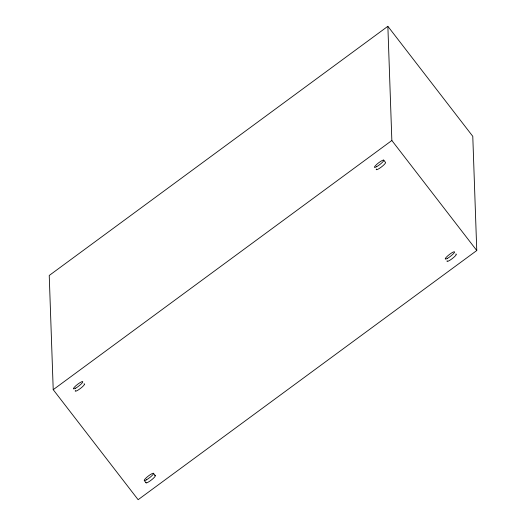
<?xml version="1.0" encoding="UTF-8"?>
<svg xmlns="http://www.w3.org/2000/svg" width="526" height="526" viewBox="0 0 526 526"><rect width="100%" height="100%" fill="white"/><g stroke="black" fill="none" stroke-linecap="round" stroke-linejoin="round"><path stroke-width="0.79" d="M387.866 26.3L49.234 275.479L53.218 389.674L138.134 499.7L476.766 250.521L472.782 136.326L387.866 26.3L391.857 140.495L476.766 250.521M53.218 389.674L391.857 140.495M383.704 160.088L385.473 162.376A5.885 1.052 -37.7 0 1 380.811 167.426A5.885 1.052 -37.7 0 1 376.392 168.984M153.454 473.262L155.223 475.557M144.321 480.593L146.09 482.881M154.775 475.563A5.885 1.052 -37.7 0 1 151.784 479.673A5.885 1.052 -37.7 0 1 145.958 482.638M84.015 383.875A5.885 1.052 -37.7 0 1 80.419 388.458A5.885 1.052 -37.7 0 1 75.382 390.476M455.786 254.071A5.885 1.052 -37.7 0 1 452.189 258.654A5.885 1.052 -37.7 0 1 447.153 260.672M146.458 479.837A5.885 1.052 -37.7 0 0 153.592 473.505A5.885 1.052 -37.7 0 0 146.623 477.437A5.885 1.052 -37.7 0 0 146.458 479.837M75.698 388.149A5.885 1.052 -37.7 0 0 82.832 381.817A5.885 1.052 -37.7 0 0 75.862 385.749A5.885 1.052 -37.7 0 0 75.698 388.149M376.708 166.657A5.885 1.052 -37.7 0 0 383.842 160.325A5.885 1.052 -37.7 0 0 376.872 164.257A5.885 1.052 -37.7 0 0 376.708 166.657M447.468 258.345A5.885 1.052 -37.7 0 0 454.602 252.013A5.885 1.052 -37.7 0 0 447.633 255.945A5.885 1.052 -37.7 0 0 447.468 258.345"/></g></svg>
